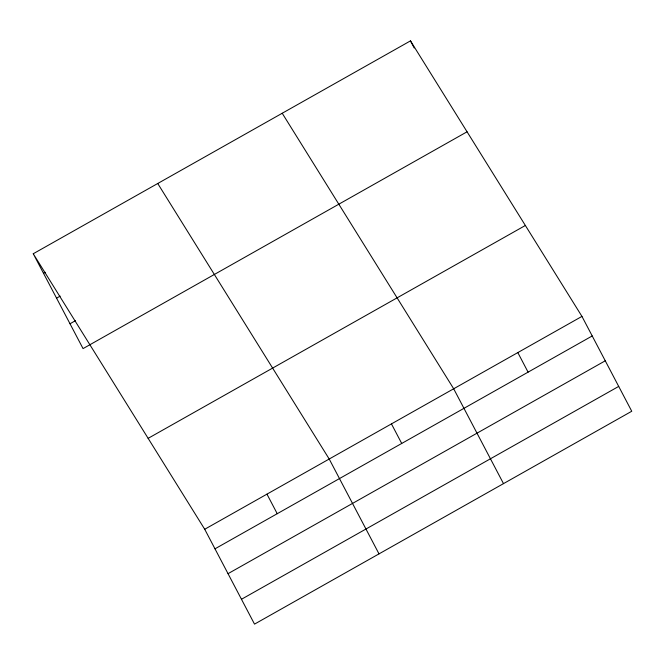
<?xml version="1.0" encoding="UTF-8"?>
<svg xmlns="http://www.w3.org/2000/svg" width="665" height="665" viewBox="0 0 665 665"><rect width="100%" height="100%" fill="white"/><g stroke="black" fill="none" stroke-linecap="round" stroke-linejoin="round"><path stroke-width="1" d="M33.25 253.747L410.48 40.873L581.95 316.399L631.75 411.253L254.52 624.127L204.72 529.265L33.25 253.747L83.05 348.601L467.063 131.795M43.516 273.298L45.32 272.284M56.567 298.153L60.174 296.116M70.008 323.755L75.419 320.696M148.137 438.343L525.358 225.477M204.72 529.265L581.95 316.399M214.986 548.825L592.216 335.958M228.037 573.671L605.258 360.804M241.478 599.273L618.708 386.407M282.218 113.25L453.688 388.776L503.496 483.63M157.738 183.498L329.208 459.016L379.008 553.879M410.48 40.873L414.212 47.988M517.819 352.583L528.085 372.142M391.452 423.896L401.718 443.455M266.964 494.145L277.23 513.704"/></g></svg>
